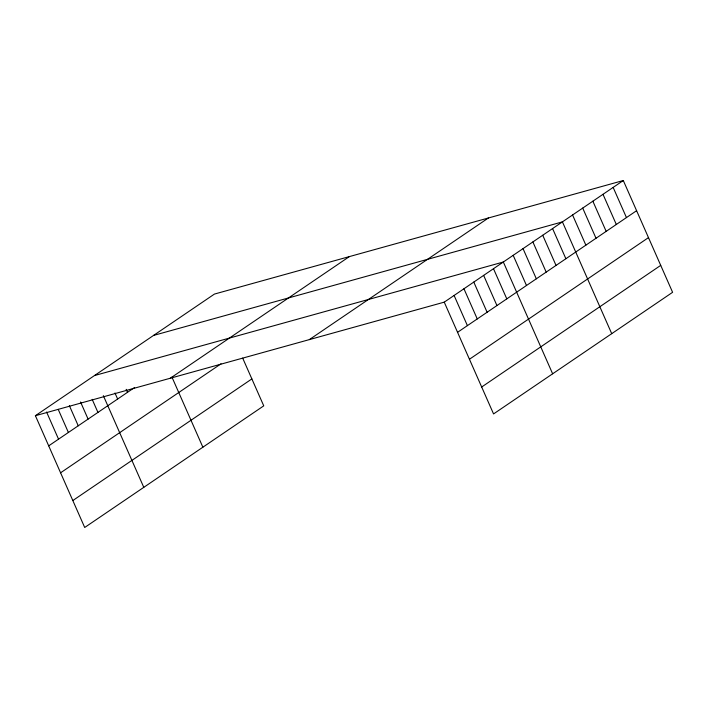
<?xml version="1.0" encoding="UTF-8"?>
<svg xmlns="http://www.w3.org/2000/svg" width="708" height="708" viewBox="0 0 708 708"><rect width="100%" height="100%" fill="white"/><g stroke="black" fill="none" stroke-linecap="round" stroke-linejoin="round"><path stroke-width="1.06" d="M242.685 358.106L263.748 405.852L84.703 527.478L35.4 415.693L214.444 294.068L623.297 180.522L672.6 292.307L493.556 413.932L444.252 302.148L623.297 180.522M48.702 445.854L134.644 387.48M170.318 378.222L349.363 256.597M60.587 472.794L221.029 363.806M309.334 339.619L488.378 217.993M72.827 500.538L251.871 378.922M457.563 332.317L636.607 210.692M469.439 359.248L648.484 237.623M481.679 387.002L660.723 265.376M153.565 335.424L562.426 221.878L611.721 333.663M94.483 375.559L503.335 262.013L552.638 373.797M35.4 415.693L444.252 302.148M613.155 187.416L626.456 217.586M603.004 194.311L616.314 224.48M592.861 201.205L606.163 231.366M582.711 208.09L596.021 238.26M572.568 214.984L585.87 245.154M552.576 228.569L565.878 258.73M542.726 235.26L556.037 265.42M532.885 241.941L546.187 272.111M523.035 248.632L536.337 278.802M513.185 255.322L526.486 285.492M493.494 268.704L506.795 298.865M483.644 275.394L496.945 305.555M473.794 282.085L487.104 312.246M463.952 288.767L477.254 318.936M454.102 295.457L467.404 325.627M171.964 377.134L202.869 447.199M126.157 389.329L127.484 392.347M114.979 393.002L117.634 399.029M103.35 395.666L143.786 487.334M92.173 399.339L97.943 412.41M80.553 402.002L88.093 419.101M69.375 405.675L78.243 425.791M58.198 409.348L68.402 432.482M46.578 412.021L58.552 439.172"/></g></svg>
